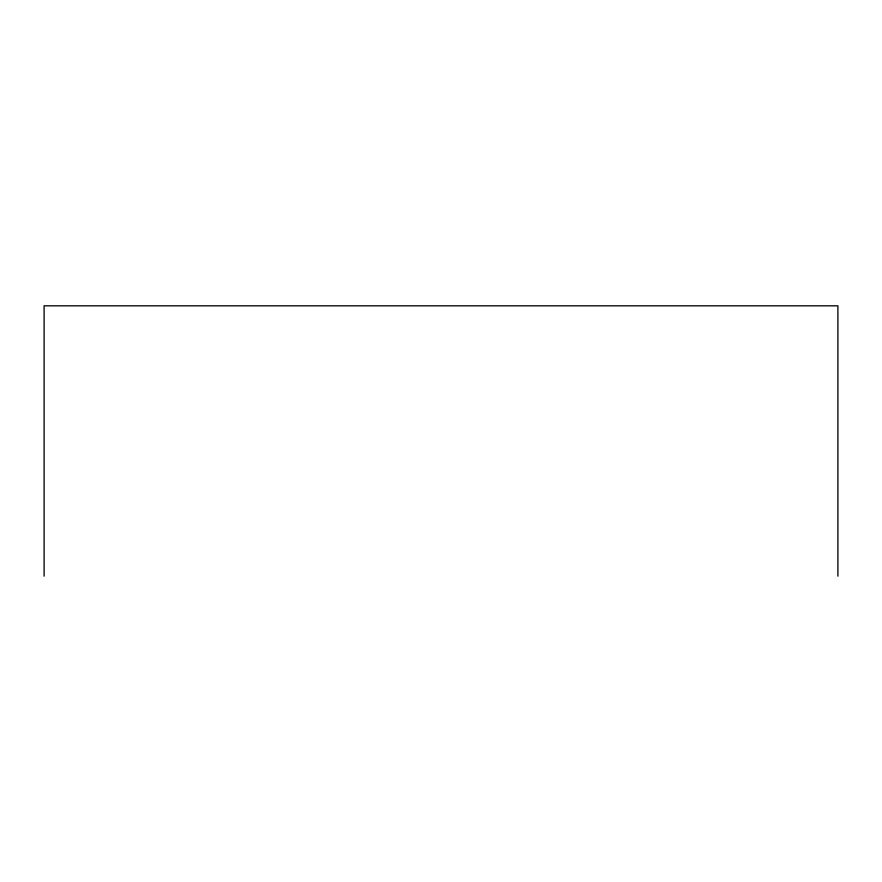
<?xml version="1.0" encoding="UTF-8"?>
<svg xmlns="http://www.w3.org/2000/svg" width="882" height="882" viewBox="0 0 882 882"><rect width="100%" height="100%" fill="white"/><g stroke="black" fill="none" stroke-linecap="round" stroke-linejoin="round"><path stroke-width="1.32" d="M837.9 576.178L837.9 305.822L44.1 305.822L44.1 576.178"/></g></svg>
